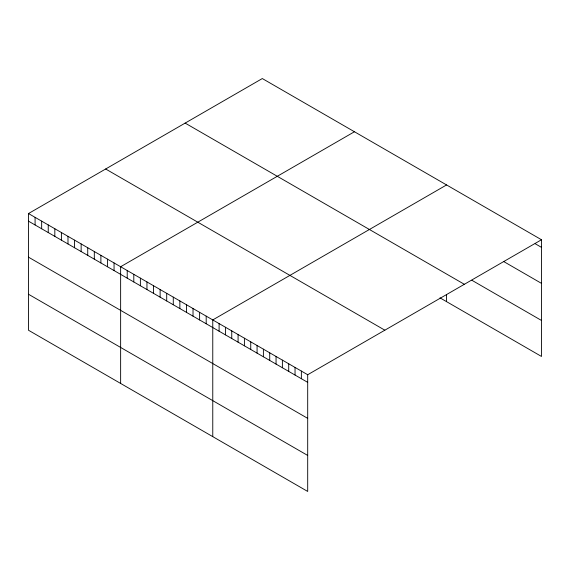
<?xml version="1.0" encoding="UTF-8"?>
<svg xmlns="http://www.w3.org/2000/svg" width="570" height="570" viewBox="0 0 570 570"><rect width="100%" height="100%" fill="white"/><g stroke="black" fill="none" stroke-linecap="round" stroke-linejoin="round"><path stroke-width="0.85" d="M28.5 213.543L307.693 374.732L307.693 491.447L28.5 330.251L28.5 213.543L262.307 78.553L541.5 239.749L541.5 356.457L439.99 297.853M354.44 131.748L120.633 266.732L120.633 383.446M446.574 184.944L212.767 319.927L212.767 436.641M307.693 374.732L541.5 239.749M535.173 243.718L541.5 247.373M503.531 261.452L541.5 283.376M471.889 280.269L541.5 320.461M185.15 123.099L464.343 284.295M105.657 168.998L384.85 330.187M28.5 221.167L307.693 382.356M28.5 257.163L307.693 418.359M28.5 294.255L307.693 455.444M446.574 294.455L446.574 301.651M301.366 371.077L301.366 378.708M295.039 367.429L295.039 375.053M288.712 363.774L288.712 371.398M282.385 360.119L282.385 367.743M276.051 356.464L276.051 364.095M269.724 352.809L269.724 360.44M263.397 349.161L263.397 356.784M257.07 345.506L257.07 353.129M250.743 341.85L250.743 349.474M244.409 338.195L244.409 345.826M238.082 334.54L238.082 342.171M231.755 330.892L231.755 338.516M225.428 327.237L225.428 334.861M219.101 323.582L219.101 331.206M206.19 316.129L206.19 323.753M199.607 312.332L199.607 319.955M193.023 308.527L193.023 316.158M186.447 304.729L186.447 312.353M179.864 300.932L179.864 308.555M173.28 297.134L173.28 304.758M166.704 293.329L166.704 300.96M160.12 289.531L160.12 297.155M153.537 285.734L153.537 293.358M146.96 281.929L146.96 289.56M140.377 278.132L140.377 285.762M133.793 274.334L133.793 281.958M127.217 270.536L127.217 278.16M114.057 262.934L114.057 270.565M107.474 259.136L107.474 266.76M100.89 255.339L100.89 262.962M94.314 251.534L94.314 259.165M87.73 247.736L87.73 255.36M81.147 243.939L81.147 251.562M74.57 240.141L74.57 247.765M67.987 236.336L67.987 243.967M61.403 232.539L61.403 240.162M54.827 228.741L54.827 236.365M48.243 224.936L48.243 232.567M41.66 221.139L41.66 228.769M35.084 217.341L35.084 224.965"/></g></svg>
